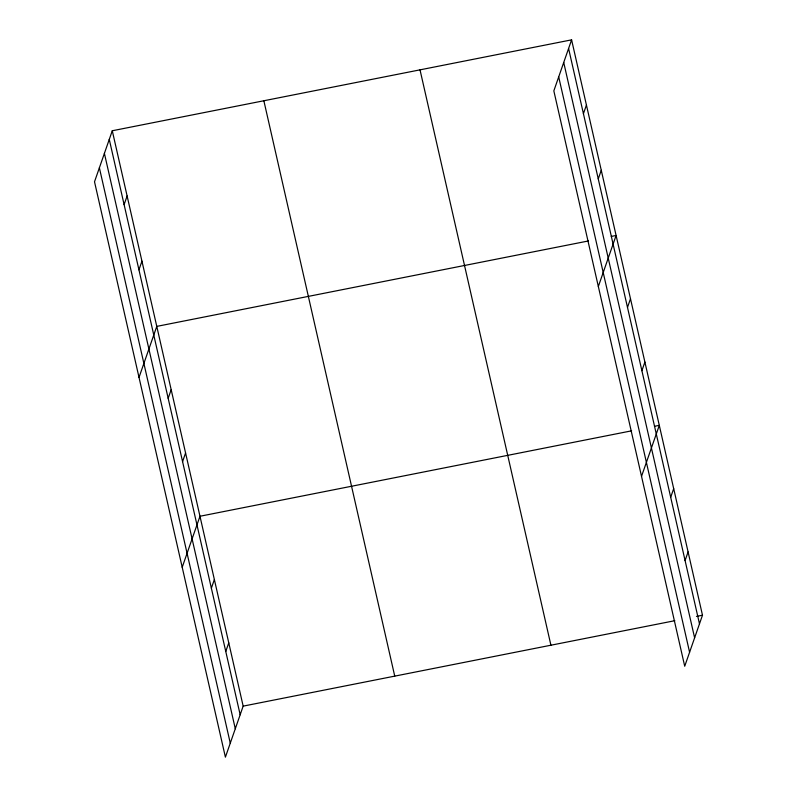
<?xml version="1.0" encoding="UTF-8"?>
<svg xmlns="http://www.w3.org/2000/svg" width="797" height="797" viewBox="0 0 797 797"><rect width="100%" height="100%" fill="white"/><g stroke="black" fill="none" stroke-linecap="round" stroke-linejoin="round"><path stroke-width="1.2" d="M112.277 130.758L94.514 181.776L225.402 757.15L243.165 706.132L112.277 130.758L571.598 39.85L702.486 615.224L684.723 666.242L553.835 90.868L571.598 39.85M124.103 204.61L127.112 195.972M138.937 269.814L141.946 261.177M139.017 377.409L156.78 326.391L588.435 240.953M168.167 398.311L171.176 389.683M182.573 461.602L185.581 452.965M182.204 567.275L199.977 516.257L631.622 430.828M211.364 588.186L214.373 579.549M225.76 651.478L228.769 642.84M583.424 113.692L586.433 105.055M598.258 178.907L601.267 170.269M598.338 286.492L616.101 235.474L611.289 236.43M627.488 307.403L630.497 298.765M641.894 370.695L644.893 362.057M641.525 476.367L659.298 425.349L654.486 426.305M670.685 497.278L673.694 488.641M685.081 560.57L688.09 551.932M243.165 706.132L674.82 620.694M696.478 616.41L702.486 615.224M568.59 48.487L699.487 623.852M563.718 62.475L694.615 637.839M558.697 76.881L689.594 652.255M420.019 69.847L550.916 645.221M263.857 100.761L394.744 676.135M109.269 139.395L240.166 714.77M104.397 153.383L235.294 728.757M99.376 167.798L230.273 743.163"/></g></svg>
